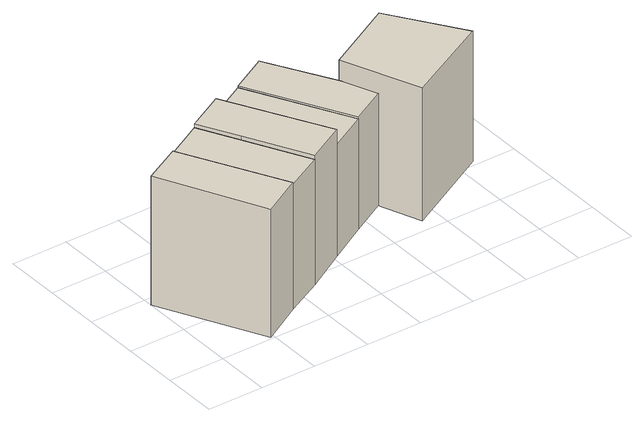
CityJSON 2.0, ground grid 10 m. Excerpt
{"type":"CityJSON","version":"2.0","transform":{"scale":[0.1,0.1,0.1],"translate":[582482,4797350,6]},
"CityObjects":{
"building1":{"type":"Building","children":["building1-1"],"geometry":[{"type":"MultiSurface","lod":"1","boundaries":[[[0,1,2,3]],[[1,4,5,2]],[[4,6,7,5]],[[6,0,3,7]],[[6,4,1,0]]]}]},
"building1-1":{"type":"BuildingPart","attributes":{"name":"8297006_P","measuredHeight":23.34},"parents":["building1"],"geometry":[{"type":"MultiSurface","lod":"2","boundaries":[[[0,1,2,3]],[[1,4,5,2]],[[4,6,7,5]],[[6,0,3,7]],[[6,4,1,0]]],"semantics":{"surfaces":[{"type":"WallSurface"},{"type":"RoofSurface"}],"values":[0,0,0,0,1]}}]},
"building2":{"type":"Building","children":["building2-1"],"geometry":[{"type":"MultiSurface","lod":"1","boundaries":[[[8,9,10,2]],[[9,11,12,10]],[[11,13,5,12]],[[13,8,2,5]],[[13,11,9,8]]]}]},
"building2-1":{"type":"BuildingPart","attributes":{"name":"8297004_P","measuredHeight":22.85},"parents":["building2"],"geometry":[{"type":"MultiSurface","lod":"2","boundaries":[[[8,9,10,2]],[[9,11,12,10]],[[11,13,5,12]],[[13,8,2,5]],[[13,11,9,8]]],"semantics":{"surfaces":[{"type":"WallSurface"},{"type":"RoofSurface"}],"values":[0,0,0,0,1]}}]},
"building3":{"type":"Building","children":["building3-1"],"geometry":[{"type":"MultiSurface","lod":"1","boundaries":[[[14,15,10,16]],[[15,17,18,10]],[[17,19,20,18]],[[19,21,12,20]],[[21,14,16,12]],[[21,19,17,15,14]]]}]},
"building3-1":{"type":"BuildingPart","attributes":{"name":"8297003_P","measuredHeight":23.26},"parents":["building3"],"geometry":[{"type":"MultiSurface","lod":"2","boundaries":[[[14,15,10,16]],[[15,17,18,10]],[[17,19,20,18]],[[19,21,12,20]],[[21,14,16,12]],[[21,19,17,15,14]]],"semantics":{"surfaces":[{"type":"WallSurface"},{"type":"RoofSurface"}],"values":[0,0,0,0,0,1]}}]},
"building4":{"type":"Building","children":["building4-1"],"geometry":[{"type":"MultiSurface","lod":"1","boundaries":[[[22,23,18,20]],[[23,24,25,18]],[[24,26,27,25]],[[26,22,20,27]],[[26,24,23,22]]]}]},
"building4-1":{"type":"BuildingPart","attributes":{"name":"8297001_P","measuredHeight":20.43},"parents":["building4"],"geometry":[{"type":"MultiSurface","lod":"2","boundaries":[[[22,23,18,20]],[[23,24,25,18]],[[24,26,27,25]],[[26,22,20,27]],[[26,24,23,22]]],"semantics":{"surfaces":[{"type":"WallSurface"},{"type":"RoofSurface"}],"values":[0,0,0,0,1]}}]},
"building5":{"type":"Building","children":["building5-1"],"geometry":[{"type":"MultiSurface","lod":"1","boundaries":[[[28,29,30,25]],[[29,31,32,30]],[[31,33,27,32]],[[33,28,25,27]],[[33,31,29,28]]]}]},
"building5-1":{"type":"BuildingPart","attributes":{"name":"8297002_P","measuredHeight":20.52},"parents":["building5"],"geometry":[{"type":"MultiSurface","lod":"2","boundaries":[[[28,29,30,25]],[[29,31,32,30]],[[31,33,27,32]],[[33,28,25,27]],[[33,31,29,28]]],"semantics":{"surfaces":[{"type":"WallSurface"},{"type":"RoofSurface"}],"values":[0,0,0,0,1]}}]},
"building6":{"type":"Building","children":["building6-1"],"geometry":[{"type":"MultiSurface","lod":"1","boundaries":[[[34,35,36,37]],[[35,38,39,36]],[[38,40,41,39]],[[40,34,37,41]],[[40,38,35,34]]]}]},
"building6-1":{"type":"BuildingPart","attributes":{"name":"8297020_P","measuredHeight":24.03},"parents":["building6"],"geometry":[{"type":"MultiSurface","lod":"2","boundaries":[[[34,35,36,37]],[[35,38,39,36]],[[38,40,41,39]],[[40,34,37,41]],[[40,38,35,34]]],"semantics":{"surfaces":[{"type":"WallSurface"},{"type":"RoofSurface"}],"values":[0,0,0,0,1]}}]}
},
"vertices":[
[1,184,237],[69,220,237],[69,220,4],[1,184,2],[164,41,237],[164,41,5],[93,2,237],[93,2,3],
[69,220,233],[137,257,233],[137,257,5],[232,77,233],[232,77,4],[164,41,233],
[174,188,240],[137,257,240],[174,188,5],[205,293,240],[205,293,6],[302,115,240],[302,115,8],[232,77,240],
[302,115,213],[205,293,213],[274,330,213],[274,330,8],[370,152,213],[370,152,11],
[274,330,216],[341,366,216],[341,366,10],[441,190,216],[441,190,12],[370,152,216],
[463,114,253],[407,251,253],[407,251,12],[463,114,10],[533,319,253],[533,319,14],[618,193,253],[618,193,15]
]}
